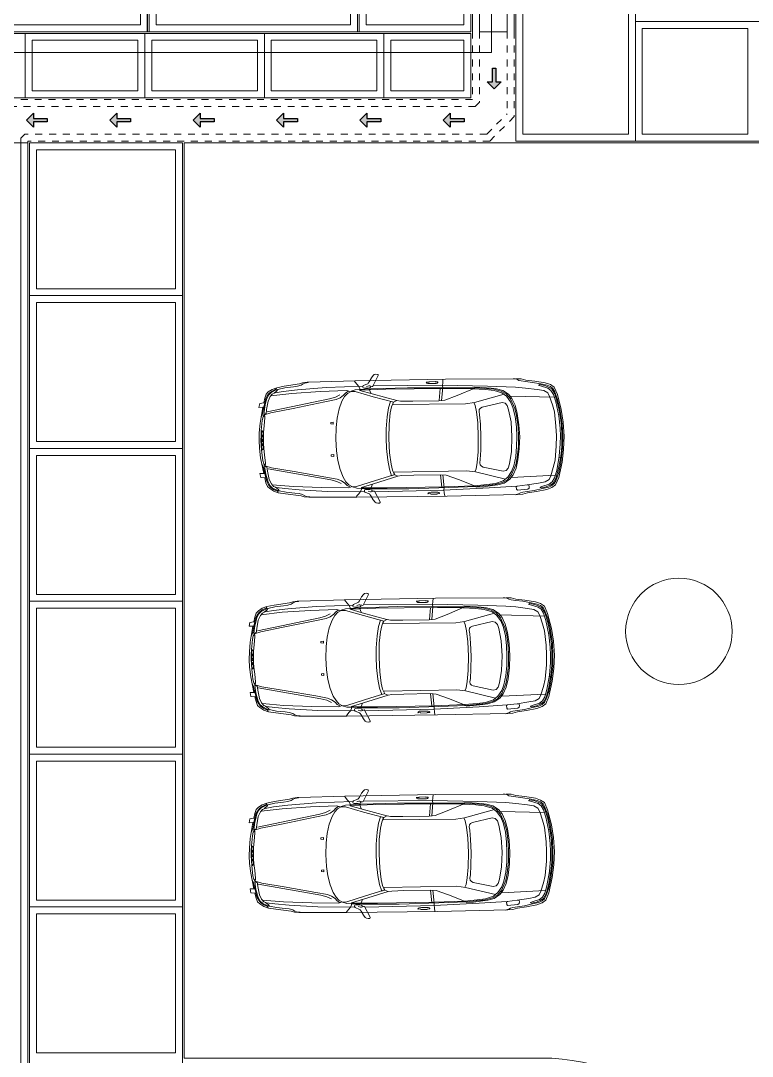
# Model space of a CAD drawing. Header units: metres. Extents: x 349075 to 349285, y 9281902 to 9282050.
# Drawn here: x 349144.33 to 349154.86, y 9281941.92 to 9281956.83 of the extents above; entities that cross this region are included whole.
import ezdxf

# ---------------------------------------------------------------- set-up
doc = ezdxf.new("R2010")
doc.units = ezdxf.units.M
doc.header["$LTSCALE"] = 0.25
doc.linetypes.add('01 nivel$0$HIDDEN2', pattern=[0.1875, 0.125, -0.0625])
for name, color, linetype, lineweight in [('.', 7, 'Continuous', 0), ('0_ CUNETAS', 151, 'Continuous', 5), ('ARQ-FONDO', 253, 'CONTINUOUS', 9), ('CUNETAS-RED', 5, 'CONTINUOUS', 18)]:
    doc.layers.add(name, color=color, linetype=linetype, lineweight=lineweight)

# ---------------------------------------------------------------- blocks, each defined once
blk = doc.blocks.new('AUDI-P')
at = {"layer": 'ARQ-FONDO', "lineweight": 0}
for p, q in [((-0.864, 0.672), (-0.845, 0.624)), ((0.137, 0.504), (0.153, 0.678)), ((1.16, 0.554), (1.788, 0.53)), ((-2.385, 0.345), (-2.357, 0.358)), ((1.848, 0.281), (1.869, 0.281)), ((-2.385, -0.408), (-2.357, -0.42)), ((1.848, -0.343), (1.869, -0.343)), ((0.137, -0.566), (0.153, -0.74)), ((1.16, -0.617), (1.788, -0.593)), ((-0.864, -0.735), (-0.845, -0.686))]:
    blk.add_line(p, q, dxfattribs=at)
for points in [[(-0.907, 0.721), (-0.875, 0.732), (-0.862, 0.731), (-0.833, 0.724), (-0.822, 0.721), (-0.815, 0.725), (-0.736, 0.879), (-0.738, 0.888), (-0.744, 0.895), (-0.769, 0.897), (-0.793, 0.893), (-0.809, 0.881), (-0.835, 0.846), (-0.867, 0.788), (-0.882, 0.769), (-0.89, 0.763), (-0.954, 0.736), (-0.961, 0.723), (-0.961, 0.712), (-0.958, 0.704), (-0.944, 0.698), (-0.884, 0.696), (-0.859, 0.703), (-0.85, 0.712), (-0.847, 0.725)], [(-2.465, -0.032), (-2.461, 0.079), (-2.448, 0.218), (-2.406, 0.446), (-2.46, 0.446), (-2.449, 0.502), (-2.391, 0.507), (-2.375, 0.578), (-2.354, 0.632), (-2.323, 0.664), (-2.266, 0.701), (-2.201, 0.725), (-2.095, 0.744), (-1.873, 0.775), (-1.827, 0.79), (-1.762, 0.796), (-1.74, 0.796), (-1.072, 0.808), (0.23, 0.809), (1.244, 0.802), (1.319, 0.798), (1.386, 0.779), (1.514, 0.763), (1.665, 0.737), (1.739, 0.71), (1.793, 0.672), (1.839, 0.566), (1.89, 0.347), (1.915, 0.166), (1.927, -0.033)], [(-2.186, 0.696), (-2.085, 0.719), (-1.961, 0.733), (-1.9, 0.743), (-1.85, 0.756), (-1.821, 0.775), (-1.795, 0.785), (-1.746, 0.793)], [(-0.597, -0.033), (-0.59, 0.173), (-0.571, 0.338), (-0.552, 0.425), (-0.535, 0.466), (-0.521, 0.492), (-0.475, 0.513), (-0.829, 0.616), (-1.004, 0.669), (-1.004, 0.68), (-1.003, 0.695), (-1.021, 0.73), (-1.042, 0.756), (-1.069, 0.787), (-1.082, 0.808)], [(-0.048, 0.772), (-0.041, 0.76), (-0.025, 0.752), (0.001, 0.751), (0.097, 0.752), (0.112, 0.756), (0.121, 0.766), (0.121, 0.773), (0.086, 0.773), (0.082, 0.778), (-0.006, 0.778), (-0.011, 0.771), (-0.048, 0.772)], [(0.17, 0.504), (0.188, 0.69), (0.184, 0.714), (0.189, 0.762), (0.194, 0.807)], [(1.905, -0.034), (1.901, 0.139), (1.87, 0.355), (1.839, 0.496), (1.796, 0.614), (1.774, 0.651), (1.74, 0.682), (1.692, 0.703), (1.602, 0.721), (1.484, 0.747), (1.383, 0.76), (1.318, 0.769), (1.285, 0.779), (1.257, 0.794), (1.207, 0.806)], [(-2.209, 0.718), (-2.202, 0.713), (-2.212, 0.702), (-2.267, 0.678), (-2.308, 0.647), (-2.338, 0.611), (-2.359, 0.569), (-2.377, 0.506), (-2.391, 0.507), (-2.375, 0.507), (-2.39, 0.447), (-2.406, 0.447), (-2.39, 0.446), (-2.409, 0.354), (-2.417, 0.333), (-2.429, 0.314)], [(-2.403, 0.303), (-2.396, 0.321), (-2.383, 0.334), (-2.291, 0.366), (-1.969, 0.423), (-1.513, 0.509), (-1.348, 0.541), (-1.29, 0.566), (-1.239, 0.604), (-1.209, 0.637), (-1.169, 0.658)], [(-2.386, 0.333), (-2.392, 0.343), (-2.377, 0.453), (-2.364, 0.504), (-2.345, 0.57), (-2.317, 0.623), (-2.281, 0.656), (-2.216, 0.69), (-2.186, 0.698), (-2.202, 0.673), (-2.239, 0.644)], [(-0.963, 0.729), (-1.49, 0.718), (-1.9, 0.689), (-2.106, 0.667), (-2.226, 0.648), (-2.266, 0.633), (-2.296, 0.597), (-2.327, 0.533), (-2.35, 0.411), (-2.358, 0.344)], [(-1.292, 0.608), (-1.357, 0.574), (-1.441, 0.552), (-2.342, 0.379)], [(-2.286, 0.608), (-1.982, 0.639), (-1.575, 0.661), (-1.192, 0.668), (-1.161, 0.661), (-1.142, 0.652)], [(-1.362, -0.032), (-1.355, 0.137), (-1.338, 0.275), (-1.306, 0.405), (-1.264, 0.516), (-1.225, 0.581), (-1.184, 0.627), (-1.132, 0.655), (-1.071, 0.651), (-0.813, 0.574), (-0.52, 0.49), (-0.566, 0.504), (-0.596, 0.412), (-0.619, 0.28), (-0.635, 0.11), (-0.638, -0.035)], [(-1.131, 0.657), (-1.071, 0.676), (-1.004, 0.68), (-0.847, 0.688), (-0.32, 0.696), (0.255, 0.688), (0.656, 0.679), (0.924, 0.655), (1.028, 0.627), (1.099, 0.587), (1.162, 0.515), (1.222, 0.375), (1.245, 0.273), (1.265, 0.108), (1.269, -0.034)], [(1.244, -0.032), (1.24, 0.111), (1.226, 0.257), (1.195, 0.39), (1.162, 0.471), (1.105, 0.551), (1.039, 0.601), (0.928, 0.638), (0.805, 0.653), (0.624, 0.666), (0.187, 0.677), (-0.63, 0.68), (-1.001, 0.671)], [(1.814, -0.031), (1.81, 0.108), (1.79, 0.317), (1.763, 0.42), (1.724, 0.539), (1.699, 0.592), (1.642, 0.626), (1.548, 0.641), (1.381, 0.667), (1.238, 0.68), (0.835, 0.701), (0.184, 0.726), (-0.81, 0.733)], [(1.286, -0.032), (1.278, 0.139), (1.256, 0.302), (1.227, 0.421), (1.182, 0.517), (1.133, 0.581), (1.051, 0.634), (0.961, 0.66), (0.885, 0.669), (0.752, 0.682), (0.65, 0.689), (0.649, 0.677), (0.394, 0.574), (0.218, 0.509), (0.131, 0.5), (-0.246, 0.5), (-0.422, 0.506), (-0.474, 0.513)], [(1.384, 0.665), (1.408, 0.67), (1.412, 0.691), (1.409, 0.713), (1.392, 0.726), (1.242, 0.739), (1.23, 0.727), (1.225, 0.689), (1.241, 0.683)], [(1.89, -0.031), (1.889, 0.123), (1.872, 0.261), (1.858, 0.343), (1.839, 0.437), (1.799, 0.579), (1.758, 0.648), (1.713, 0.676), (1.657, 0.697), (1.587, 0.713), (1.571, 0.706), (1.571, 0.701), (1.595, 0.694), (1.702, 0.661), (1.745, 0.627), (1.78, 0.57), (1.811, 0.464), (1.852, 0.258), (1.869, 0.08), (1.872, -0.032)], [(-0.529, 0.456), (0.515, 0.45), (0.642, 0.469), (1.072, 0.58)], [(0.69, -0.032), (0.684, 0.177), (0.668, 0.333), (0.651, 0.426), (0.631, 0.468)], [(0.727, -0.034), (0.724, 0.156), (0.713, 0.29), (0.707, 0.338), (0.71, 0.369), (0.728, 0.386), (0.754, 0.399), (1.041, 0.463), (1.082, 0.454), (1.113, 0.42), (1.131, 0.359), (1.164, 0.181), (1.174, -0.031)], [(-2.438, -0.031), (-2.436, 0.039), (-2.432, 0.109), (-2.416, 0.256), (-2.402, 0.307), (-2.384, 0.324), (-2.378, 0.316), (-2.378, 0.294), (-2.39, 0.182), (-2.4, 0.081), (-2.403, 0.019), (-2.402, -0.029)], [(-1.395, 0.188), (-1.43, 0.192), (-1.43, 0.21), (-1.394, 0.215), (-1.394, 0.189)], [(-2.465, -0.031), (-2.461, -0.142), (-2.448, -0.28), (-2.406, -0.508), (-2.46, -0.508), (-2.449, -0.564), (-2.391, -0.57), (-2.375, -0.64), (-2.354, -0.694), (-2.323, -0.727), (-2.266, -0.764), (-2.201, -0.787), (-2.095, -0.806), (-1.873, -0.838), (-1.827, -0.852), (-1.762, -0.859), (-1.74, -0.859), (-1.072, -0.87), (0.23, -0.872), (1.244, -0.865), (1.319, -0.86), (1.386, -0.842), (1.514, -0.825), (1.665, -0.8), (1.739, -0.772), (1.793, -0.735), (1.839, -0.628), (1.89, -0.41), (1.915, -0.229), (1.927, -0.029)], [(-2.438, -0.032), (-2.436, -0.101), (-2.432, -0.172), (-2.416, -0.319), (-2.402, -0.369), (-2.384, -0.386), (-2.378, -0.378), (-2.378, -0.357), (-2.39, -0.244), (-2.4, -0.143), (-2.403, -0.082), (-2.402, -0.034)], [(-1.362, -0.03), (-1.355, -0.2), (-1.338, -0.337), (-1.306, -0.468), (-1.264, -0.579), (-1.225, -0.644), (-1.184, -0.689), (-1.132, -0.718), (-1.071, -0.714), (-0.813, -0.637), (-0.52, -0.552), (-0.566, -0.566), (-0.596, -0.475), (-0.619, -0.343), (-0.635, -0.173), (-0.638, -0.028)], [(-1.131, -0.719), (-1.071, -0.738), (-1.004, -0.743), (-0.847, -0.75), (-0.32, -0.759), (0.255, -0.75), (0.656, -0.741), (0.924, -0.717), (1.028, -0.69), (1.099, -0.649), (1.162, -0.578), (1.222, -0.438), (1.245, -0.335), (1.265, -0.171), (1.269, -0.028)], [(-0.597, -0.03), (-0.59, -0.236), (-0.571, -0.4), (-0.552, -0.487), (-0.535, -0.529), (-0.521, -0.554), (-0.475, -0.576), (-0.829, -0.679), (-1.004, -0.731), (-1.004, -0.743), (-1.003, -0.758), (-1.021, -0.792), (-1.042, -0.818), (-1.069, -0.849), (-1.082, -0.871)], [(1.244, -0.03), (1.24, -0.173), (1.226, -0.32), (1.195, -0.453), (1.162, -0.533), (1.105, -0.614), (1.039, -0.663), (0.928, -0.701), (0.805, -0.715), (0.624, -0.728), (0.187, -0.74), (-0.63, -0.742), (-1.001, -0.733)], [(1.814, -0.032), (1.81, -0.171), (1.79, -0.38), (1.763, -0.482), (1.724, -0.602), (1.699, -0.655), (1.642, -0.688), (1.548, -0.703), (1.381, -0.729), (1.238, -0.743), (0.835, -0.764), (0.184, -0.788), (-0.81, -0.795)], [(1.286, -0.03), (1.278, -0.201), (1.256, -0.365), (1.227, -0.484), (1.182, -0.579), (1.133, -0.643), (1.051, -0.696), (0.961, -0.723), (0.885, -0.732), (0.752, -0.745), (0.65, -0.751), (0.649, -0.74), (0.394, -0.637), (0.218, -0.571), (0.131, -0.562), (-0.246, -0.562), (-0.422, -0.568), (-0.474, -0.575)], [(0.69, -0.03), (0.684, -0.239), (0.668, -0.395), (0.651, -0.489), (0.631, -0.53)], [(0.727, -0.029), (0.724, -0.219), (0.713, -0.352), (0.707, -0.401), (0.71, -0.432), (0.728, -0.449), (0.754, -0.462), (1.041, -0.525), (1.082, -0.516), (1.113, -0.482), (1.131, -0.421), (1.164, -0.243), (1.174, -0.031)], [(1.905, -0.029), (1.901, -0.201), (1.87, -0.417), (1.839, -0.558), (1.796, -0.676), (1.774, -0.714), (1.74, -0.744), (1.692, -0.765), (1.602, -0.784), (1.484, -0.809), (1.383, -0.823), (1.318, -0.832), (1.285, -0.841), (1.257, -0.856), (1.207, -0.868)], [(1.89, -0.032), (1.889, -0.186), (1.872, -0.324), (1.858, -0.405), (1.839, -0.499), (1.799, -0.641), (1.758, -0.711), (1.713, -0.738), (1.657, -0.759), (1.587, -0.776), (1.571, -0.768), (1.571, -0.764), (1.595, -0.756), (1.702, -0.723), (1.745, -0.69), (1.78, -0.632), (1.811, -0.526), (1.852, -0.321), (1.869, -0.142), (1.872, -0.03)], [(-1.395, -0.25), (-1.43, -0.254), (-1.43, -0.273), (-1.394, -0.277), (-1.394, -0.251)], [(-2.209, -0.78), (-2.202, -0.775), (-2.212, -0.765), (-2.267, -0.74), (-2.308, -0.71), (-2.338, -0.674), (-2.359, -0.632), (-2.377, -0.569), (-2.391, -0.57), (-2.375, -0.57), (-2.39, -0.509), (-2.406, -0.509), (-2.39, -0.508), (-2.409, -0.416), (-2.417, -0.396), (-2.429, -0.376)], [(-2.403, -0.365), (-2.396, -0.383), (-2.383, -0.397), (-2.291, -0.428), (-1.969, -0.486), (-1.513, -0.572), (-1.348, -0.604), (-1.29, -0.629), (-1.239, -0.666), (-1.209, -0.7), (-1.169, -0.72)], [(-2.386, -0.396), (-2.392, -0.406), (-2.377, -0.515), (-2.364, -0.566), (-2.345, -0.633), (-2.317, -0.685), (-2.281, -0.719), (-2.216, -0.753), (-2.186, -0.761), (-2.202, -0.735), (-2.239, -0.707)], [(-0.963, -0.791), (-1.49, -0.78), (-1.9, -0.751), (-2.106, -0.73), (-2.226, -0.711), (-2.266, -0.695), (-2.296, -0.66), (-2.327, -0.595), (-2.35, -0.473), (-2.358, -0.407)], [(-1.292, -0.671), (-1.357, -0.636), (-1.441, -0.615), (-2.342, -0.442)], [(-0.529, -0.518), (0.515, -0.513), (0.642, -0.532), (1.072, -0.643)], [(0.17, -0.566), (0.188, -0.753), (0.184, -0.777), (0.189, -0.825), (0.194, -0.87)], [(-2.286, -0.67), (-1.982, -0.702), (-1.575, -0.723), (-1.192, -0.73), (-1.161, -0.723), (-1.142, -0.715)], [(-2.186, -0.759), (-2.085, -0.782), (-1.961, -0.795), (-1.9, -0.805), (-1.85, -0.819), (-1.821, -0.838), (-1.795, -0.848), (-1.746, -0.856)], [(-0.907, -0.783), (-0.875, -0.794), (-0.862, -0.794), (-0.833, -0.786), (-0.822, -0.783), (-0.815, -0.788), (-0.736, -0.941), (-0.738, -0.951), (-0.744, -0.957), (-0.769, -0.959), (-0.793, -0.956), (-0.809, -0.943), (-0.835, -0.908), (-0.867, -0.851), (-0.882, -0.832), (-0.89, -0.825), (-0.954, -0.799), (-0.961, -0.785), (-0.961, -0.775), (-0.958, -0.766), (-0.944, -0.76), (-0.884, -0.759), (-0.859, -0.765), (-0.85, -0.775), (-0.847, -0.787)], [(-0.048, -0.834), (-0.041, -0.822), (-0.025, -0.815), (0.001, -0.814), (0.097, -0.814), (0.112, -0.819), (0.121, -0.829), (0.121, -0.836), (0.086, -0.836), (0.082, -0.841), (-0.006, -0.84), (-0.011, -0.834), (-0.048, -0.835)]]:
    blk.add_lwpolyline(points, dxfattribs=at)
for points in [[(-2.419, 0.107, 0.157943), (-2.421, 0.106, 0.089863), (-2.423, 0.104, 0.04893), (-2.425, 0.099, 0.030507), (-2.427, 0.094, 0.021648), (-2.429, 0.087, 0.017064), (-2.43, 0.08, 0.014682), (-2.43, 0.071, 0.013651), (-2.431, 0.063, 0.013651), (-2.43, 0.054, 0.014682), (-2.43, 0.046, 0.017064), (-2.428, 0.038, 0.021648), (-2.427, 0.031, 0.030507), (-2.425, 0.026, 0.04893), (-2.423, 0.022, 0.089863), (-2.421, 0.019, 0.157943), (-2.418, 0.018, 0.157943), (-2.416, 0.019, 0.089863), (-2.414, 0.022, 0.04893), (-2.411, 0.026, 0.030507), (-2.41, 0.031, 0.021648), (-2.408, 0.038, 0.017064), (-2.407, 0.046, 0.014682), (-2.406, 0.054, 0.013651), (-2.406, 0.063, 0.013651), (-2.406, 0.071, 0.014682), (-2.407, 0.08, 0.017064), (-2.408, 0.087, 0.021648), (-2.41, 0.094, 0.030507), (-2.412, 0.1, 0.04893), (-2.414, 0.104, 0.089863), (-2.416, 0.106, 0.157943)], [(-2.419, 0.042, 0.1542), (-2.421, 0.041, 0.089935), (-2.424, 0.039, 0.049765), (-2.426, 0.035, 0.031256), (-2.428, 0.029, 0.022257), (-2.429, 0.022, 0.017575), (-2.43, 0.015, 0.015137), (-2.431, 0.006, 0.014079), (-2.431, -0.002, 0.014079), (-2.431, -0.011, 0.015137), (-2.43, -0.019, 0.017575), (-2.429, -0.027, 0.022257), (-2.427, -0.034, 0.031256), (-2.425, -0.039, 0.049765), (-2.423, -0.043, 0.089935), (-2.421, -0.046, 0.1542), (-2.418, -0.047, 0.1542), (-2.416, -0.046, 0.089935), (-2.413, -0.043, 0.049765), (-2.411, -0.039, 0.031256), (-2.409, -0.034, 0.022257), (-2.408, -0.027, 0.017575), (-2.407, -0.019, 0.015137), (-2.406, -0.011, 0.014079), (-2.406, -0.002, 0.014079), (-2.406, 0.007, 0.015137), (-2.407, 0.015, 0.017575), (-2.408, 0.023, 0.022257), (-2.41, 0.029, 0.031256), (-2.412, 0.035, 0.049765), (-2.414, 0.039, 0.089935), (-2.416, 0.041, 0.1542)], [(-2.419, -0.105, 0.1542), (-2.416, -0.104, 0.089935), (-2.414, -0.101, 0.049765), (-2.412, -0.097, 0.031256), (-2.41, -0.092, 0.022257), (-2.408, -0.085, 0.017575), (-2.407, -0.077, 0.015137), (-2.406, -0.069, 0.014079), (-2.406, -0.06, 0.014079), (-2.406, -0.052, 0.015137), (-2.407, -0.043, 0.017575), (-2.408, -0.036, 0.022257), (-2.409, -0.029, 0.031256), (-2.411, -0.023, 0.049765), (-2.413, -0.019, 0.089935), (-2.416, -0.017, 0.1542), (-2.418, -0.016, 0.1542), (-2.421, -0.017, 0.089935), (-2.423, -0.019, 0.049765), (-2.425, -0.023, 0.031256), (-2.427, -0.029, 0.022257), (-2.429, -0.035, 0.017575), (-2.43, -0.043, 0.015137), (-2.431, -0.051, 0.014079), (-2.431, -0.06, 0.014079), (-2.431, -0.069, 0.015137), (-2.43, -0.077, 0.017575), (-2.429, -0.085, 0.022257), (-2.428, -0.092, 0.031256), (-2.426, -0.097, 0.049765), (-2.424, -0.101, 0.089935), (-2.421, -0.104, 0.1542)], [(-2.419, -0.17, 0.157943), (-2.416, -0.169, 0.089863), (-2.414, -0.166, 0.04893), (-2.412, -0.162, 0.030507), (-2.41, -0.157, 0.021648), (-2.408, -0.15, 0.017064), (-2.407, -0.142, 0.014682), (-2.406, -0.134, 0.013651), (-2.406, -0.125, 0.013651), (-2.406, -0.116, 0.014682), (-2.407, -0.108, 0.017064), (-2.408, -0.1, 0.021648), (-2.41, -0.094, 0.030507), (-2.411, -0.088, 0.04893), (-2.414, -0.084, 0.089863), (-2.416, -0.082, 0.157943), (-2.418, -0.081, 0.157943), (-2.421, -0.082, 0.089863), (-2.423, -0.084, 0.04893), (-2.425, -0.088, 0.030507), (-2.427, -0.094, 0.021648), (-2.428, -0.1, 0.017064), (-2.43, -0.108, 0.014682), (-2.43, -0.116, 0.013651), (-2.431, -0.125, 0.013651), (-2.43, -0.134, 0.014682), (-2.43, -0.142, 0.017064), (-2.429, -0.15, 0.021648), (-2.427, -0.156, 0.030507), (-2.425, -0.162, 0.04893), (-2.423, -0.166, 0.089863), (-2.421, -0.169, 0.157943)]]:
    blk.add_lwpolyline(points, format="xyb", close=True, dxfattribs=at)
blk = doc.blocks.new('*U3838')
at = {"layer": '.', "lineweight": 30}
h = blk.add_hatch(color=1, dxfattribs=at)
h.dxf.hatch_style = 1
h.paths.add_polyline_path([(-0.025, -0.05), (-0.1, -0.05), (0, -0.15), (0.1, -0.05), (0.025, -0.05), (0.025, 0.15), (-0.025, 0.15)])
at = {"layer": '0_ CUNETAS', "color": 1, "lineweight": 30}
blk.add_lwpolyline([(-0.1, -0.05), (-0.025, -0.05), (-0.025, 0.15), (0.025, 0.15), (0.025, -0.05), (0.1, -0.05), (0, -0.15)], close=True, dxfattribs=at)
blk = doc.blocks.new('*U3859')
at = {"layer": '0_ CUNETAS', "color": 0, "linetype": 'ByBlock', "lineweight": -2, "transparency": 16777216}
for p in [(0, 6), (0, 4.8), (0, 3.6), (0, 2.4), (0, 1.2), (0, 0)]:
    blk.add_blockref('*U3838', p, dxfattribs=at)
blk = doc.blocks.new('*U3851')
at = {"layer": '.', "lineweight": 30}
h = blk.add_hatch(color=1, dxfattribs=at)
h.dxf.hatch_style = 1
h.paths.add_polyline_path([(-0.025, -0.05), (-0.1, -0.05), (0, -0.15), (0.1, -0.05), (0.025, -0.05), (0.025, 0.15), (-0.025, 0.15)])
at = {"layer": '0_ CUNETAS', "color": 1, "lineweight": 30}
blk.add_lwpolyline([(-0.1, -0.05), (-0.025, -0.05), (-0.025, 0.15), (0.025, 0.15), (0.025, -0.05), (0.1, -0.05), (0, -0.15)], close=True, dxfattribs=at)
blk = doc.blocks.new('*U3821')
at = {"layer": '0_ CUNETAS', "color": 0, "linetype": 'ByBlock', "lineweight": -2, "transparency": 16777216}
blk.add_blockref('*U3851', (0, 0), dxfattribs=at)
blk = doc.blocks.new('red drenaje')
at = {"layer": 'CUNETAS-RED', "lineweight": 0}
for p, q in [((-0.2, 70.003), (-0.2, 38.673)), ((-0.1, 70.003), (-0.1, 38.673)), ((0.3, 70.003), (0.3, 38.673)), ((0.4, 70.003), (0.4, 38.673)), ((-7.2, 37.073), (-6.6, 37.073))]:
    blk.add_line(p, q, dxfattribs=at)
at = {"layer": 'CUNETAS-RED', "linetype": '01 nivel$0$HIDDEN2', "lineweight": 0}
for p, q in [((-0.2, 38.673), (-0.2, 37.698)), ((-0.1, 38.673), (-0.1, 37.657)), ((0.3, 38.673), (0.3, 37.491)), ((0.4, 38.673), (0.4, 37.45)), ((-0.2, 37.698), (-6.849, 37.698)), ((-0.159, 37.598), (-6.807, 37.598)), ((-0.159, 37.598), (-0.1, 37.657)), ((0.007, 37.198), (0.3, 37.491)), ((0.049, 37.098), (0.4, 37.45)), ((-6.7, 37.14), (-6.641, 37.198)), ((0.007, 37.198), (-6.641, 37.198)), ((0.049, 37.098), (-6.6, 37.098)), ((-6.6, 37.073), (-6.6, 37.098))]:
    blk.add_line(p, q, dxfattribs=at)
at = {"layer": 'CUNETAS-RED', "lineweight": 0}
for points, elevation in [([(-0.1, 70.003), (0.3, 70.003), (0.3, 38.673), (-0.1, 38.673), (-0.1, 70.003)], -20.549), ([(-7.1, 37.073), (-7.1, 21.741), (-6.7, 21.907), (-6.7, 37.073), (-7.1, 37.073)], -41.097), ([(-6.7, 37.073), (-6.7, 22.137)], -41.097), ([(-6.6, 37.073), (-6.6, 21.948)], -41.097)]:
    blk.add_lwpolyline(points, dxfattribs=dict(at, elevation=elevation))
at = {"layer": 'CUNETAS-RED', "linetype": '01 nivel$0$HIDDEN2', "lineweight": 0, "elevation": -41.097}
blk.add_lwpolyline([(-6.7, 37.14), (-6.7, 37.073)], dxfattribs=at)
at = {"layer": 'CUNETAS-RED', "lineweight": 0}
blk.add_blockref('*U3821', (0.113, 37.999, 684.918), dxfattribs=at)
at = {"layer": 'CUNETAS-RED', "lineweight": 0, "rotation": 270.0000000664697}
blk.add_blockref('*U3859', (-6.469, 37.398, 684.918), dxfattribs=at)
blk = doc.blocks.new('bloque sum pg')
at = {"layer": 'ARQ-FONDO', "ltscale": 0.7}
blk.add_lwpolyline([(-17.33, 0), (0, 0), (0, -32.33), (-17.33, -32.33)], close=True, dxfattribs=at)
blk = doc.blocks.new('JUNTA VEREDA')
at = {"layer": 'ARQ-FONDO'}
blk.add_lwpolyline([(-0.013, 1.2), (0.012, 1.2), (0.012, 0), (-0.013, 0)], close=True, dxfattribs=at)
blk = doc.blocks.new('verda sum pg')
at = {"layer": 'ARQ-FONDO'}
for points, elevation in [([(0, -31.33), (16.73, -31.33), (16.73, 0), (0, 0)], 684.918), ([(9.076, -31.33), (12.076, -31.33), (12.076, -30.13), (9.076, -30.13)], 0), ([(9.176, -31.23), (11.976, -31.23), (11.976, -30.23), (9.176, -30.23)], 0), ([(12.102, -31.33), (15.102, -31.33), (15.102, -30.13), (12.102, -30.13)], 0), ([(12.202, -31.23), (15.002, -31.23), (15.002, -30.23), (12.202, -30.23)], 0), ([(16.73, -30.13), (15.127, -30.13), (15.127, -31.33), (16.73, -31.33)], 0), ([(16.63, -30.23), (15.227, -30.23), (15.227, -31.23), (16.63, -31.23)], 0)]:
    blk.add_lwpolyline(points, close=True, dxfattribs=dict(at, elevation=elevation))
for p in [(12.09, -31.33, 0), (15.115, -31.33, 0)]:
    blk.add_blockref('JUNTA VEREDA', p, dxfattribs=at)

msp = doc.modelspace()

# ---------------------------------------------------------------- linework, layer by layer
at = {"layer": 'ARQ-FONDO'}
for p, q in [((349151.46, 9281988.004), (349151.46, 9281955.099)), ((349153.18, 9281988.004), (349153.18, 9281955.099)), ((349153.18, 9281956.819), (349160.204, 9281956.819)), ((349153.18, 9281955.099), (349153.18, 9281956.819)), ((349153.18, 9281956.819), (349158.34, 9281956.819)), ((349134.08, 9281956.65), (349150.81, 9281956.65)), ((349144.4, 9281955.724), (349144.4, 9281956.65)), ((349146.12, 9281955.724), (349146.12, 9281956.65)), ((349147.84, 9281955.724), (349147.84, 9281956.65)), ((349149.56, 9281955.724), (349149.56, 9281956.65)), ((349150.81, 9281956.65), (349150.81, 9281955.724)), ((349150.81, 9281955.724), (349144.176, 9281955.724)), ((349144.46, 9281955.074), (349146.18, 9281955.074)), ((349146.66, 9281955.074), (349144.46, 9281955.074)), ((349146.66, 9281955.074), (349146.66, 9281939.95)), ((349151.46, 9281955.099), (349153.18, 9281955.099)), ((349160.204, 9281955.099), (349153.18, 9281955.099)), ((349146.66, 9281952.874), (349144.46, 9281952.874)), ((349146.66, 9281950.674), (349144.46, 9281950.674)), ((349146.66, 9281948.474), (349144.46, 9281948.474)), ((349146.66, 9281946.274), (349144.46, 9281946.274)), ((349146.66, 9281944.074), (349144.46, 9281944.074))]:
    msp.add_line(p, q, dxfattribs=at)
for points in [[(349151.56, 9281955.199), (349151.56, 9281956.944), (349153.08, 9281956.944), (349153.08, 9281955.199)], [(349154.8, 9281955.199), (349153.28, 9281955.199), (349153.28, 9281956.719), (349154.8, 9281956.719)], [(349146.02, 9281955.824), (349144.5, 9281955.824), (349144.5, 9281956.55), (349146.02, 9281956.55)], [(349147.74, 9281955.824), (349146.22, 9281955.824), (349146.22, 9281956.55), (349147.74, 9281956.55)], [(349149.46, 9281955.824), (349147.94, 9281955.824), (349147.94, 9281956.55), (349149.46, 9281956.55)], [(349150.71, 9281955.824), (349149.66, 9281955.824), (349149.66, 9281956.55), (349150.71, 9281956.55)]]:
    msp.add_lwpolyline(points, close=True, dxfattribs=at)
msp.add_lwpolyline([(349130.385, 9281921.364), (349130.385, 9281920.381), (349135.065, 9281920.381), (349135.065, 9281921.531, -0.414214), (349138.065, 9281924.531), (349138.94, 9281924.531, -0.414214), (349141.94, 9281921.531), (349141.94, 9281918.001), (349156.759, 9281918.001), (349156.759, 9281921.001, -0.414214), (349158.759, 9281923.001), (349161, 9281923.001), (349161, 9281955.074), (349146.685, 9281955.074), (349146.685, 9281941.899), (349151.826, 9281941.899, -0.414236), (349154.851, 9281938.874), (349154.85, 9281931.844, -0.414191), (349151.85, 9281928.845), (349151.06, 9281928.845), (349137.785, 9281928.845, 0.417396), (349130.385, 9281921.364)], format="xyb", dxfattribs=at)
at = {"layer": 'ARQ-FONDO', "elevation": -41.097}
msp.add_lwpolyline([(349144.46, 9281955.074), (349144.46, 9281939.975)], dxfattribs=at)
at = {"layer": 'ARQ-FONDO', "elevation": 705.466}
for points in [[(349144.56, 9281952.974), (349144.56, 9281954.975), (349146.56, 9281954.975), (349146.56, 9281952.974)], [(349144.56, 9281950.774), (349144.56, 9281952.775), (349146.56, 9281952.775), (349146.56, 9281950.774)], [(349144.56, 9281948.574), (349144.56, 9281950.575), (349146.56, 9281950.575), (349146.56, 9281948.574)], [(349144.56, 9281946.374), (349144.56, 9281948.375), (349146.56, 9281948.375), (349146.56, 9281946.374)], [(349144.56, 9281944.174), (349144.56, 9281946.175), (349146.56, 9281946.175), (349146.56, 9281944.174)], [(349144.56, 9281941.974), (349144.56, 9281943.975), (349146.56, 9281943.975), (349146.56, 9281941.974)]]:
    msp.add_lwpolyline(points, close=True, dxfattribs=at)
at = {"layer": 'ARQ-FONDO'}
msp.add_circle((349153.806, 9281948.041), 0.766, dxfattribs=at)

# ---------------------------------------------------------------- block references
at = {"layer": 'ARQ-FONDO', "lineweight": 5}
for name, p in [('bloque sum pg', (349151.11, 9281988.704, 705.466)), ('verda sum pg', (349134.08, 9281988.004))]:
    msp.add_blockref(name, p, dxfattribs=at)
at = {"layer": 'ARQ-FONDO', "xscale": -1, "rotation": 180.8530634960382}
for p in [(349150.23, 9281950.795, 684.918), (349150.088, 9281947.643, 684.918), (349150.088, 9281944.816, 684.918)]:
    msp.add_blockref('AUDI-P', p, dxfattribs=at)
at = {"layer": 'CUNETAS-RED', "lineweight": 30}
msp.add_blockref('red drenaje', (349151.035, 9281918.001), dxfattribs=at)

doc.saveas('drawing.dxf')
